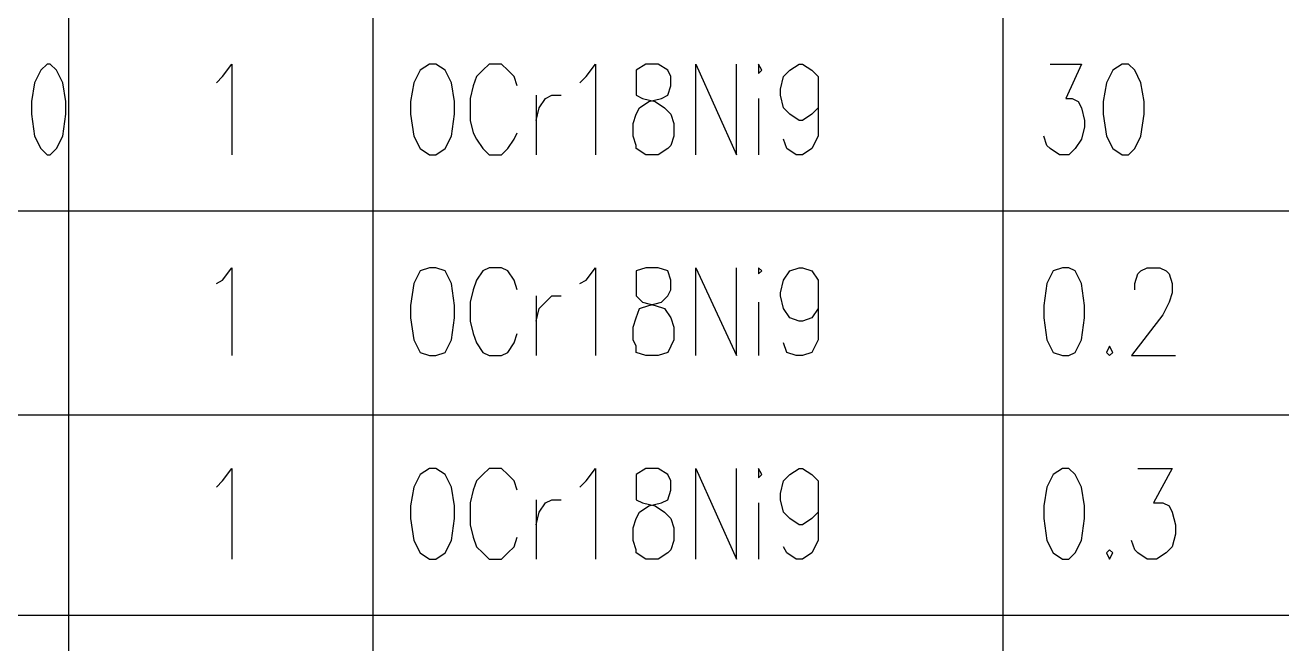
# Model space of a CAD drawing. Extents: x 13.06 to 16.25, y 9.33 to 13.85.
# Drawn here: x 15.714 to 15.9813, y 11.11 to 11.2416 of the extents above; entities that cross this region are included whole.
import ezdxf

# ---------------------------------------------------------------- set-up
doc = ezdxf.new("R2010")
doc.units = 0
doc.header["$MEASUREMENT"] = 0
doc.linetypes.add('AUSGEZOGEN', pattern=[0])
doc.layers.get('0').update_dxf_attribs({"linetype": 'AUSGEZOGEN'})

msp = doc.modelspace()

# ---------------------------------------------------------------- linework, layer by layer
for points in [[(15.72333, 11.202), (15.72333, 11.24467)], [(15.788, 11.202), (15.788, 11.24467)], [(15.922, 11.202), (15.922, 11.24467)], [(15.71867, 11.23333), (15.71733, 11.232), (15.71733, 11.232), (15.716, 11.22933), (15.716, 11.22933), (15.71533, 11.22533), (15.71533, 11.22533), (15.71533, 11.22267), (15.71533, 11.22267), (15.716, 11.218), (15.716, 11.218), (15.71733, 11.21533), (15.71733, 11.21533), (15.71867, 11.214), (15.71867, 11.214), (15.71933, 11.214), (15.71933, 11.214), (15.72067, 11.21533), (15.72067, 11.21533), (15.722, 11.218), (15.722, 11.218), (15.72267, 11.22267), (15.72267, 11.22267), (15.72267, 11.22533), (15.72267, 11.22533), (15.722, 11.22933), (15.722, 11.22933), (15.72067, 11.232), (15.72067, 11.232), (15.71933, 11.23333), (15.71933, 11.23333), (15.71867, 11.23333), (15.71867, 11.23333)], [(15.75467, 11.22933), (15.756, 11.23067), (15.756, 11.23067), (15.758, 11.23333), (15.758, 11.23333), (15.758, 11.214)], [(15.8, 11.23333), (15.798, 11.232), (15.798, 11.232), (15.79667, 11.22933), (15.79667, 11.22933), (15.796, 11.22533), (15.796, 11.22533), (15.796, 11.22267), (15.796, 11.22267), (15.79667, 11.218), (15.79667, 11.218), (15.798, 11.21533), (15.798, 11.21533), (15.8, 11.214), (15.8, 11.214), (15.80133, 11.214), (15.80133, 11.214), (15.80333, 11.21533), (15.80333, 11.21533), (15.80467, 11.218), (15.80467, 11.218), (15.80533, 11.22267), (15.80533, 11.22267), (15.80533, 11.22533), (15.80533, 11.22533), (15.80467, 11.22933), (15.80467, 11.22933), (15.80333, 11.232), (15.80333, 11.232), (15.80133, 11.23333), (15.80133, 11.23333), (15.8, 11.23333), (15.8, 11.23333)], [(15.81867, 11.22867), (15.818, 11.23067), (15.818, 11.23067), (15.81667, 11.232), (15.81667, 11.232), (15.81533, 11.23333), (15.81533, 11.23333), (15.81267, 11.23333), (15.81267, 11.23333), (15.81133, 11.232), (15.81133, 11.232), (15.81, 11.23067), (15.81, 11.23067), (15.80933, 11.22867), (15.80933, 11.22867), (15.80867, 11.226), (15.80867, 11.226), (15.80867, 11.22133), (15.80867, 11.22133), (15.80933, 11.21867), (15.80933, 11.21867), (15.81, 11.21733), (15.81, 11.21733), (15.81133, 11.21533), (15.81133, 11.21533), (15.81267, 11.214), (15.81267, 11.214), (15.81533, 11.214), (15.81533, 11.214), (15.81667, 11.21533), (15.81667, 11.21533), (15.818, 11.21733), (15.818, 11.21733), (15.81867, 11.21867)], [(15.832, 11.22933), (15.83333, 11.23067), (15.83333, 11.23067), (15.83533, 11.23333), (15.83533, 11.23333), (15.83533, 11.214)], [(15.846, 11.23333), (15.844, 11.232), (15.844, 11.232), (15.844, 11.22667), (15.844, 11.22667), (15.84533, 11.226), (15.84533, 11.226), (15.848, 11.22533), (15.848, 11.22533), (15.85, 11.224), (15.85, 11.224), (15.85133, 11.22267), (15.85133, 11.22267), (15.852, 11.22067), (15.852, 11.22067), (15.852, 11.218), (15.852, 11.218), (15.85133, 11.216), (15.85133, 11.216), (15.85067, 11.21533), (15.85067, 11.21533), (15.84867, 11.214), (15.84867, 11.214), (15.846, 11.214), (15.846, 11.214), (15.844, 11.21533), (15.844, 11.21533), (15.844, 11.216), (15.844, 11.216), (15.84333, 11.218), (15.84333, 11.218), (15.84333, 11.22067), (15.84333, 11.22067), (15.844, 11.22267), (15.844, 11.22267), (15.84467, 11.224), (15.84467, 11.224), (15.84667, 11.22533), (15.84667, 11.22533), (15.84933, 11.226), (15.84933, 11.226), (15.85067, 11.22667), (15.85067, 11.22667), (15.85133, 11.22867), (15.85133, 11.22867), (15.85133, 11.23067), (15.85133, 11.23067), (15.85067, 11.232), (15.85067, 11.232), (15.84867, 11.23333), (15.84867, 11.23333), (15.846, 11.23333), (15.846, 11.23333)], [(15.85667, 11.214), (15.85667, 11.23333), (15.85667, 11.23333), (15.86533, 11.214), (15.86533, 11.214), (15.86533, 11.23333)], [(15.87, 11.232), (15.87, 11.23133), (15.87, 11.23133), (15.87067, 11.232), (15.87067, 11.232), (15.87, 11.23333), (15.87, 11.23333), (15.87, 11.232), (15.87, 11.232)], [(15.88267, 11.22667), (15.88267, 11.224), (15.88267, 11.224), (15.88133, 11.22267), (15.88133, 11.22267), (15.87933, 11.22133), (15.87933, 11.22133), (15.87867, 11.22133), (15.87867, 11.22133), (15.87667, 11.22267), (15.87667, 11.22267), (15.87533, 11.224), (15.87533, 11.224), (15.87467, 11.22667), (15.87467, 11.22667), (15.87467, 11.228), (15.87467, 11.228), (15.87533, 11.23067), (15.87533, 11.23067), (15.87667, 11.232), (15.87667, 11.232), (15.87867, 11.23333), (15.87867, 11.23333), (15.87933, 11.23333), (15.87933, 11.23333), (15.88133, 11.232), (15.88133, 11.232), (15.88267, 11.23067), (15.88267, 11.23067), (15.88267, 11.218), (15.88267, 11.218), (15.88133, 11.21533), (15.88133, 11.21533), (15.87933, 11.214), (15.87933, 11.214), (15.878, 11.214), (15.878, 11.214), (15.876, 11.21533), (15.876, 11.21533), (15.87533, 11.21733)], [(15.932, 11.23333), (15.93867, 11.23333), (15.93867, 11.23333), (15.93533, 11.226), (15.93533, 11.226), (15.93667, 11.226), (15.93667, 11.226), (15.938, 11.22533), (15.938, 11.22533), (15.93867, 11.224), (15.93867, 11.224), (15.93933, 11.22133), (15.93933, 11.22133), (15.93933, 11.22), (15.93933, 11.22), (15.93867, 11.21733), (15.93867, 11.21733), (15.93733, 11.21533), (15.93733, 11.21533), (15.936, 11.214), (15.936, 11.214), (15.934, 11.214), (15.934, 11.214), (15.932, 11.21533), (15.932, 11.21533), (15.93133, 11.216), (15.93133, 11.216), (15.93067, 11.218)], [(15.94733, 11.23333), (15.94533, 11.232), (15.94533, 11.232), (15.944, 11.22933), (15.944, 11.22933), (15.94333, 11.22533), (15.94333, 11.22533), (15.94333, 11.22267), (15.94333, 11.22267), (15.944, 11.218), (15.944, 11.218), (15.94533, 11.21533), (15.94533, 11.21533), (15.94733, 11.214), (15.94733, 11.214), (15.94867, 11.214), (15.94867, 11.214), (15.95, 11.21533), (15.95, 11.21533), (15.95133, 11.218), (15.95133, 11.218), (15.952, 11.22267), (15.952, 11.22267), (15.952, 11.22533), (15.952, 11.22533), (15.95133, 11.22933), (15.95133, 11.22933), (15.95, 11.232), (15.95, 11.232), (15.94867, 11.23333), (15.94867, 11.23333), (15.94733, 11.23333), (15.94733, 11.23333)], [(15.82267, 11.22667), (15.82267, 11.214)], [(15.82267, 11.22133), (15.82333, 11.224), (15.82333, 11.224), (15.82467, 11.226), (15.82467, 11.226), (15.826, 11.22667), (15.826, 11.22667), (15.828, 11.22667)], [(15.87, 11.226), (15.87, 11.214)], [(16.19667, 11.202), (15.22867, 11.202)], [(15.72333, 11.15867), (15.72333, 11.202)], [(15.788, 11.15867), (15.788, 11.202)], [(15.922, 11.15867), (15.922, 11.202)], [(15.75467, 11.18667), (15.756, 11.18733), (15.756, 11.18733), (15.758, 11.19), (15.758, 11.19), (15.758, 11.17133)], [(15.8, 11.19), (15.798, 11.18933), (15.798, 11.18933), (15.79667, 11.18667), (15.79667, 11.18667), (15.796, 11.182), (15.796, 11.182), (15.796, 11.17933), (15.796, 11.17933), (15.79667, 11.17467), (15.79667, 11.17467), (15.798, 11.172), (15.798, 11.172), (15.8, 11.17133), (15.8, 11.17133), (15.80133, 11.17133), (15.80133, 11.17133), (15.80333, 11.172), (15.80333, 11.172), (15.80467, 11.17467), (15.80467, 11.17467), (15.80533, 11.17933), (15.80533, 11.17933), (15.80533, 11.182), (15.80533, 11.182), (15.80467, 11.18667), (15.80467, 11.18667), (15.80333, 11.18933), (15.80333, 11.18933), (15.80133, 11.19), (15.80133, 11.19), (15.8, 11.19), (15.8, 11.19)], [(15.81867, 11.18533), (15.818, 11.18733), (15.818, 11.18733), (15.81667, 11.18933), (15.81667, 11.18933), (15.81533, 11.19), (15.81533, 11.19), (15.81267, 11.19), (15.81267, 11.19), (15.81133, 11.18933), (15.81133, 11.18933), (15.81, 11.18733), (15.81, 11.18733), (15.80933, 11.18533), (15.80933, 11.18533), (15.80867, 11.18267), (15.80867, 11.18267), (15.80867, 11.17867), (15.80867, 11.17867), (15.80933, 11.176), (15.80933, 11.176), (15.81, 11.174), (15.81, 11.174), (15.81133, 11.172), (15.81133, 11.172), (15.81267, 11.17133), (15.81267, 11.17133), (15.81533, 11.17133), (15.81533, 11.17133), (15.81667, 11.172), (15.81667, 11.172), (15.818, 11.174), (15.818, 11.174), (15.81867, 11.176)], [(15.832, 11.18667), (15.83333, 11.18733), (15.83333, 11.18733), (15.83533, 11.19), (15.83533, 11.19), (15.83533, 11.17133)], [(15.846, 11.19), (15.844, 11.18933), (15.844, 11.18933), (15.844, 11.184), (15.844, 11.184), (15.84533, 11.18267), (15.84533, 11.18267), (15.848, 11.182), (15.848, 11.182), (15.85, 11.18133), (15.85, 11.18133), (15.85133, 11.17933), (15.85133, 11.17933), (15.852, 11.17733), (15.852, 11.17733), (15.852, 11.17467), (15.852, 11.17467), (15.85133, 11.17333), (15.85133, 11.17333), (15.85067, 11.172), (15.85067, 11.172), (15.84867, 11.17133), (15.84867, 11.17133), (15.846, 11.17133), (15.846, 11.17133), (15.844, 11.172), (15.844, 11.172), (15.844, 11.17333), (15.844, 11.17333), (15.84333, 11.17467), (15.84333, 11.17467), (15.84333, 11.17733), (15.84333, 11.17733), (15.844, 11.17933), (15.844, 11.17933), (15.84467, 11.18133), (15.84467, 11.18133), (15.84667, 11.182), (15.84667, 11.182), (15.84933, 11.18267), (15.84933, 11.18267), (15.85067, 11.184), (15.85067, 11.184), (15.85133, 11.18533), (15.85133, 11.18533), (15.85133, 11.18733), (15.85133, 11.18733), (15.85067, 11.18933), (15.85067, 11.18933), (15.84867, 11.19), (15.84867, 11.19), (15.846, 11.19), (15.846, 11.19)], [(15.85667, 11.17133), (15.85667, 11.19), (15.85667, 11.19), (15.86533, 11.17133), (15.86533, 11.17133), (15.86533, 11.19)], [(15.87, 11.18933), (15.87, 11.18867), (15.87, 11.18867), (15.87067, 11.18933), (15.87067, 11.18933), (15.87, 11.19), (15.87, 11.19), (15.87, 11.18933), (15.87, 11.18933)], [(15.88267, 11.184), (15.88267, 11.18133), (15.88267, 11.18133), (15.88133, 11.17933), (15.88133, 11.17933), (15.87933, 11.17867), (15.87933, 11.17867), (15.87867, 11.17867), (15.87867, 11.17867), (15.87667, 11.17933), (15.87667, 11.17933), (15.87533, 11.18133), (15.87533, 11.18133), (15.87467, 11.184), (15.87467, 11.184), (15.87467, 11.18467), (15.87467, 11.18467), (15.87533, 11.18733), (15.87533, 11.18733), (15.87667, 11.18933), (15.87667, 11.18933), (15.87867, 11.19), (15.87867, 11.19), (15.87933, 11.19), (15.87933, 11.19), (15.88133, 11.18933), (15.88133, 11.18933), (15.88267, 11.18733), (15.88267, 11.18733), (15.88267, 11.17467), (15.88267, 11.17467), (15.88133, 11.172), (15.88133, 11.172), (15.87933, 11.17133), (15.87933, 11.17133), (15.878, 11.17133), (15.878, 11.17133), (15.876, 11.172), (15.876, 11.172), (15.87533, 11.174)], [(15.93467, 11.19), (15.93267, 11.18933), (15.93267, 11.18933), (15.93133, 11.18667), (15.93133, 11.18667), (15.93067, 11.182), (15.93067, 11.182), (15.93067, 11.17933), (15.93067, 11.17933), (15.93133, 11.17467), (15.93133, 11.17467), (15.93267, 11.172), (15.93267, 11.172), (15.93467, 11.17133), (15.93467, 11.17133), (15.936, 11.17133), (15.936, 11.17133), (15.93733, 11.172), (15.93733, 11.172), (15.93867, 11.17467), (15.93867, 11.17467), (15.93933, 11.17933), (15.93933, 11.17933), (15.93933, 11.182), (15.93933, 11.182), (15.93867, 11.18667), (15.93867, 11.18667), (15.93733, 11.18933), (15.93733, 11.18933), (15.936, 11.19), (15.936, 11.19), (15.93467, 11.19), (15.93467, 11.19)], [(15.95, 11.18533), (15.95, 11.18667), (15.95, 11.18667), (15.95067, 11.18867), (15.95067, 11.18867), (15.95133, 11.18933), (15.95133, 11.18933), (15.95267, 11.19), (15.95267, 11.19), (15.95533, 11.19), (15.95533, 11.19), (15.95667, 11.18933), (15.95667, 11.18933), (15.95733, 11.18867), (15.95733, 11.18867), (15.958, 11.18667), (15.958, 11.18667), (15.958, 11.18467), (15.958, 11.18467), (15.95733, 11.18267), (15.95733, 11.18267), (15.956, 11.18), (15.956, 11.18), (15.94933, 11.17133), (15.94933, 11.17133), (15.95867, 11.17133)], [(15.82267, 11.184), (15.82267, 11.17133)], [(15.82267, 11.17867), (15.82333, 11.18133), (15.82333, 11.18133), (15.82467, 11.18267), (15.82467, 11.18267), (15.826, 11.184), (15.826, 11.184), (15.828, 11.184)], [(15.87, 11.18267), (15.87, 11.17133)], [(15.94467, 11.17333), (15.944, 11.172), (15.944, 11.172), (15.94467, 11.17133), (15.94467, 11.17133), (15.94533, 11.172), (15.94533, 11.172), (15.94467, 11.17333), (15.94467, 11.17333)], [(16.19667, 11.15867), (15.22867, 11.15867)], [(15.72333, 11.116), (15.72333, 11.15867)], [(15.788, 11.116), (15.788, 11.15867)], [(15.922, 11.116), (15.922, 11.15867)], [(15.75467, 11.14333), (15.756, 11.14467), (15.756, 11.14467), (15.758, 11.14733), (15.758, 11.14733), (15.758, 11.128)], [(15.8, 11.14733), (15.798, 11.146), (15.798, 11.146), (15.79667, 11.14333), (15.79667, 11.14333), (15.796, 11.13933), (15.796, 11.13933), (15.796, 11.13667), (15.796, 11.13667), (15.79667, 11.132), (15.79667, 11.132), (15.798, 11.12933), (15.798, 11.12933), (15.8, 11.128), (15.8, 11.128), (15.80133, 11.128), (15.80133, 11.128), (15.80333, 11.12933), (15.80333, 11.12933), (15.80467, 11.132), (15.80467, 11.132), (15.80533, 11.13667), (15.80533, 11.13667), (15.80533, 11.13933), (15.80533, 11.13933), (15.80467, 11.14333), (15.80467, 11.14333), (15.80333, 11.146), (15.80333, 11.146), (15.80133, 11.14733), (15.80133, 11.14733), (15.8, 11.14733), (15.8, 11.14733)], [(15.81867, 11.14267), (15.818, 11.14467), (15.818, 11.14467), (15.81667, 11.146), (15.81667, 11.146), (15.81533, 11.14733), (15.81533, 11.14733), (15.81267, 11.14733), (15.81267, 11.14733), (15.81133, 11.146), (15.81133, 11.146), (15.81, 11.14467), (15.81, 11.14467), (15.80933, 11.14267), (15.80933, 11.14267), (15.80867, 11.14), (15.80867, 11.14), (15.80867, 11.13533), (15.80867, 11.13533), (15.80933, 11.13267), (15.80933, 11.13267), (15.81, 11.13067), (15.81, 11.13067), (15.81133, 11.12933), (15.81133, 11.12933), (15.81267, 11.128), (15.81267, 11.128), (15.81533, 11.128), (15.81533, 11.128), (15.81667, 11.12933), (15.81667, 11.12933), (15.818, 11.13067), (15.818, 11.13067), (15.81867, 11.13267)], [(15.832, 11.14333), (15.83333, 11.14467), (15.83333, 11.14467), (15.83533, 11.14733), (15.83533, 11.14733), (15.83533, 11.128)], [(15.846, 11.14733), (15.844, 11.146), (15.844, 11.146), (15.844, 11.14067), (15.844, 11.14067), (15.84533, 11.14), (15.84533, 11.14), (15.848, 11.13933), (15.848, 11.13933), (15.85, 11.138), (15.85, 11.138), (15.85133, 11.13667), (15.85133, 11.13667), (15.852, 11.13467), (15.852, 11.13467), (15.852, 11.132), (15.852, 11.132), (15.85133, 11.13), (15.85133, 11.13), (15.85067, 11.12933), (15.85067, 11.12933), (15.84867, 11.128), (15.84867, 11.128), (15.846, 11.128), (15.846, 11.128), (15.844, 11.12933), (15.844, 11.12933), (15.844, 11.13), (15.844, 11.13), (15.84333, 11.132), (15.84333, 11.132), (15.84333, 11.13467), (15.84333, 11.13467), (15.844, 11.13667), (15.844, 11.13667), (15.84467, 11.138), (15.84467, 11.138), (15.84667, 11.13933), (15.84667, 11.13933), (15.84933, 11.14), (15.84933, 11.14), (15.85067, 11.14067), (15.85067, 11.14067), (15.85133, 11.14267), (15.85133, 11.14267), (15.85133, 11.14467), (15.85133, 11.14467), (15.85067, 11.146), (15.85067, 11.146), (15.84867, 11.14733), (15.84867, 11.14733), (15.846, 11.14733), (15.846, 11.14733)], [(15.85667, 11.128), (15.85667, 11.14733), (15.85667, 11.14733), (15.86533, 11.128), (15.86533, 11.128), (15.86533, 11.14733)], [(15.87, 11.146), (15.87, 11.14533), (15.87, 11.14533), (15.87067, 11.146), (15.87067, 11.146), (15.87, 11.14733), (15.87, 11.14733), (15.87, 11.146), (15.87, 11.146)], [(15.88267, 11.14067), (15.88267, 11.138), (15.88267, 11.138), (15.88133, 11.13667), (15.88133, 11.13667), (15.87933, 11.13533), (15.87933, 11.13533), (15.87867, 11.13533), (15.87867, 11.13533), (15.87667, 11.13667), (15.87667, 11.13667), (15.87533, 11.138), (15.87533, 11.138), (15.87467, 11.14067), (15.87467, 11.14067), (15.87467, 11.142), (15.87467, 11.142), (15.87533, 11.14467), (15.87533, 11.14467), (15.87667, 11.146), (15.87667, 11.146), (15.87867, 11.14733), (15.87867, 11.14733), (15.87933, 11.14733), (15.87933, 11.14733), (15.88133, 11.146), (15.88133, 11.146), (15.88267, 11.14467), (15.88267, 11.14467), (15.88267, 11.132), (15.88267, 11.132), (15.88133, 11.12933), (15.88133, 11.12933), (15.87933, 11.128), (15.87933, 11.128), (15.878, 11.128), (15.878, 11.128), (15.876, 11.12933), (15.876, 11.12933), (15.87533, 11.13067)], [(15.93467, 11.14733), (15.93267, 11.146), (15.93267, 11.146), (15.93133, 11.14333), (15.93133, 11.14333), (15.93067, 11.13933), (15.93067, 11.13933), (15.93067, 11.13667), (15.93067, 11.13667), (15.93133, 11.132), (15.93133, 11.132), (15.93267, 11.12933), (15.93267, 11.12933), (15.93467, 11.128), (15.93467, 11.128), (15.936, 11.128), (15.936, 11.128), (15.93733, 11.12933), (15.93733, 11.12933), (15.93867, 11.132), (15.93867, 11.132), (15.93933, 11.13667), (15.93933, 11.13667), (15.93933, 11.13933), (15.93933, 11.13933), (15.93867, 11.14333), (15.93867, 11.14333), (15.93733, 11.146), (15.93733, 11.146), (15.936, 11.14733), (15.936, 11.14733), (15.93467, 11.14733), (15.93467, 11.14733)], [(15.95067, 11.14733), (15.958, 11.14733), (15.958, 11.14733), (15.954, 11.14), (15.954, 11.14), (15.956, 11.14), (15.956, 11.14), (15.95733, 11.13933), (15.95733, 11.13933), (15.958, 11.138), (15.958, 11.138), (15.95867, 11.13533), (15.95867, 11.13533), (15.95867, 11.13333), (15.95867, 11.13333), (15.958, 11.13067), (15.958, 11.13067), (15.95667, 11.12933), (15.95667, 11.12933), (15.95467, 11.128), (15.95467, 11.128), (15.95267, 11.128), (15.95267, 11.128), (15.95067, 11.12933), (15.95067, 11.12933), (15.95, 11.13), (15.95, 11.13), (15.94933, 11.132)], [(15.82267, 11.14067), (15.82267, 11.128)], [(15.82267, 11.13533), (15.82333, 11.138), (15.82333, 11.138), (15.82467, 11.14), (15.82467, 11.14), (15.826, 11.14067), (15.826, 11.14067), (15.828, 11.14067)], [(15.87, 11.14), (15.87, 11.128)], [(15.94467, 11.13), (15.944, 11.12933), (15.944, 11.12933), (15.94467, 11.128), (15.94467, 11.128), (15.94533, 11.12933), (15.94533, 11.12933), (15.94467, 11.13), (15.94467, 11.13)], [(16.19667, 11.116), (15.22867, 11.116)], [(15.72333, 11.07267), (15.72333, 11.116)], [(15.788, 11.07267), (15.788, 11.116)], [(15.922, 11.07267), (15.922, 11.116)]]:
    msp.add_lwpolyline(points)

doc.saveas('drawing.dxf')
